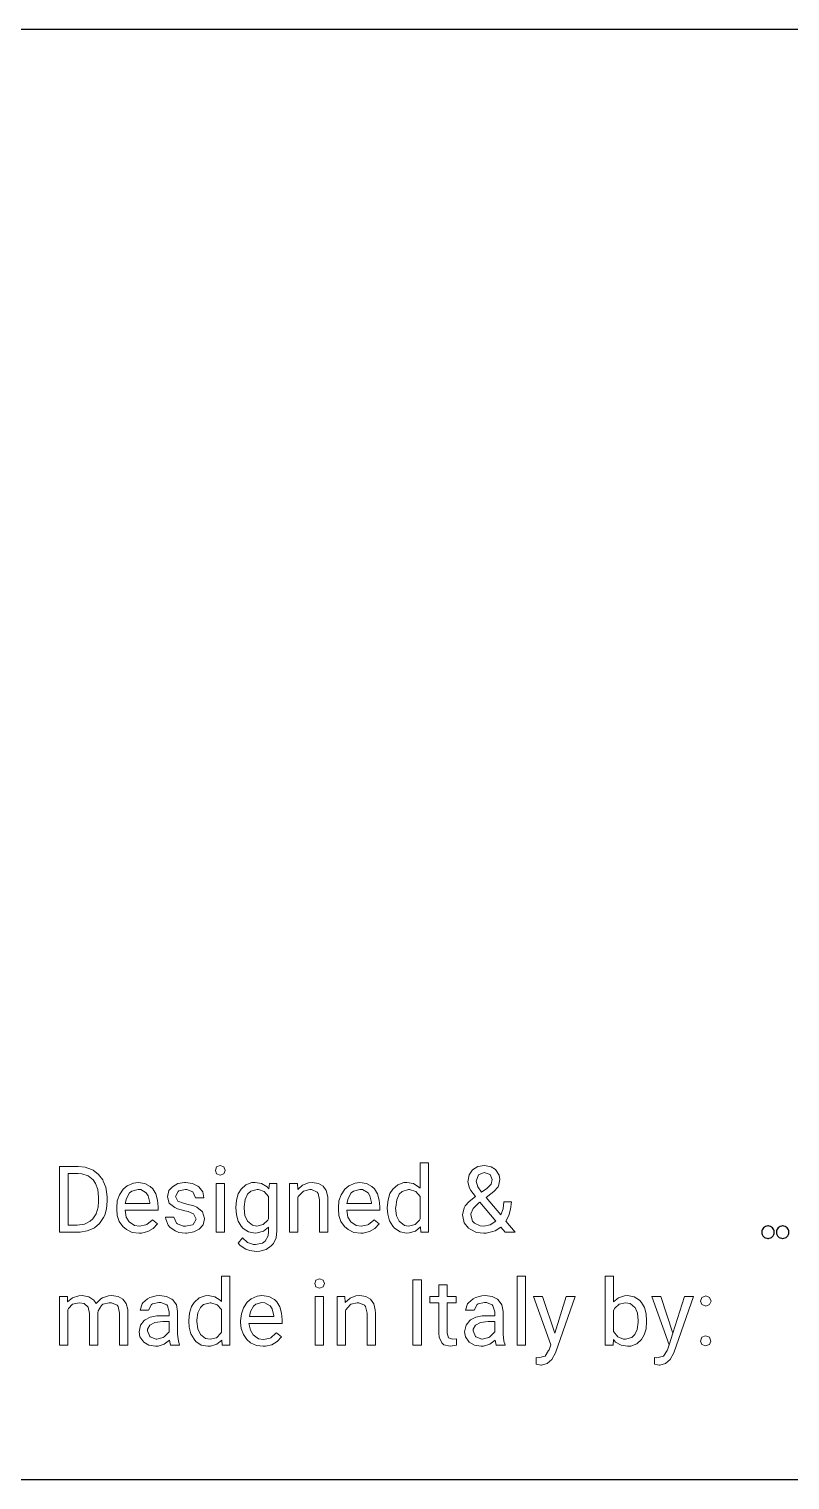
# Model space of a CAD drawing. Header units: millimetres. Extents: x 0 to 498, y 0 to 236.
# Drawn here: x 215.5 to 251.7, y 81.6 to 150.6 of the extents above; entities that cross this region are included whole.
import ezdxf

# ---------------------------------------------------------------- set-up
doc = ezdxf.new("R2010")
doc.units = ezdxf.units.MM
doc.layers.add('INCISIONE', color=3, linetype='Continuous')
doc.layers.add('TAGLIO', color=1, linetype='Continuous')

msp = doc.modelspace()

# ---------------------------------------------------------------- linework, layer by layer
at = {"color": 3, "lineweight": 0}
msp.add_line((245.679, 87.535), (245.679, 87.535), dxfattribs=at)
for points in [[(233.876, 93.478), (234.116, 93.681), (234.135, 93.432), (234.504, 93.432), (234.504, 96.726), (234.107, 96.726), (234.107, 95.517), (234.042, 95.573), (233.784, 95.739), (233.461, 95.794), (233.332, 95.785), (233.036, 95.683), (232.797, 95.471), (232.667, 95.268), (232.575, 94.964), (232.538, 94.604), (232.538, 94.576), (232.566, 94.29), (232.649, 93.976), (232.797, 93.718), (232.889, 93.616), (233.147, 93.441), (233.452, 93.386), (233.572, 93.395)], [(216.943, 93.432), (217.81, 93.432), (217.93, 93.432), (218.253, 93.487), (218.548, 93.607), (218.604, 93.644), (218.844, 93.847), (219.038, 94.124), (219.093, 94.244), (219.176, 94.548), (219.204, 94.899), (219.204, 95.093), (219.194, 95.24), (219.148, 95.563), (219.028, 95.859), (219.001, 95.914), (218.807, 96.172), (218.548, 96.375), (218.465, 96.412), (218.161, 96.514), (217.829, 96.551), (216.943, 96.551)], [(218.004, 96.2), (218.309, 96.108), (218.548, 95.914), (218.659, 95.748), (218.761, 95.453), (218.798, 95.093), (218.798, 94.908), (218.779, 94.613), (218.687, 94.308), (218.53, 94.059), (218.401, 93.948), (218.133, 93.81), (217.792, 93.764), (217.358, 93.764), (217.358, 96.219), (217.838, 96.219)], [(224.417, 96.532), (224.362, 96.366), (224.417, 96.2), (224.593, 96.145), (224.768, 96.2), (224.833, 96.366), (224.768, 96.532), (224.593, 96.597)], [(238.315, 94.216), (238.407, 94.521), (238.444, 94.871), (238.084, 94.871), (238.047, 94.548), (237.937, 94.253), (237.244, 95.084), (237.466, 95.25), (237.604, 95.36), (237.807, 95.591), (237.826, 95.619), (237.9, 95.932), (237.863, 96.145), (237.687, 96.412), (237.484, 96.532), (237.161, 96.597), (236.848, 96.551), (236.589, 96.394), (236.432, 96.163), (236.377, 95.831), (236.451, 95.526), (236.506, 95.416), (236.728, 95.12), (236.432, 94.89), (236.248, 94.677), (236.192, 94.585), (236.119, 94.262), (236.128, 94.179), (236.202, 93.875), (236.395, 93.625), (236.506, 93.552), (236.783, 93.422), (237.134, 93.386), (237.244, 93.386), (237.567, 93.459), (237.669, 93.496), (237.937, 93.672), (238.149, 93.432), (238.619, 93.432), (238.176, 93.958)], [(236.848, 95.591), (236.774, 95.849), (236.774, 95.849), (236.875, 96.154), (237.152, 96.265), (237.429, 96.172), (237.53, 95.932), (237.475, 95.711), (237.281, 95.508), (237.023, 95.333)], [(220.514, 93.745), (220.265, 93.921), (220.117, 94.151), (220.062, 94.474), (221.631, 94.474), (221.631, 94.641), (221.612, 94.954), (221.529, 95.259), (221.381, 95.499), (221.262, 95.61), (221.003, 95.748), (220.68, 95.794), (220.459, 95.766), (220.163, 95.637), (219.979, 95.48), (219.794, 95.213), (219.693, 94.927), (219.665, 94.594), (219.665, 94.521), (219.693, 94.225), (219.785, 93.939), (219.96, 93.699), (220.126, 93.552), (220.403, 93.422), (220.726, 93.386), (220.846, 93.386), (221.151, 93.459), (221.4, 93.607), (221.603, 93.829), (221.363, 94.022), (221.345, 94.004), (221.105, 93.792), (221.058, 93.773), (220.745, 93.709)], [(220.126, 95.037), (220.274, 95.296), (220.385, 95.379), (220.68, 95.462), (220.819, 95.453), (221.068, 95.305), (221.16, 95.157), (221.234, 94.834), (221.234, 94.797), (220.071, 94.797)], [(222.12, 93.764), (222.194, 93.672), (222.452, 93.487), (222.618, 93.422), (222.941, 93.386), (223.006, 93.386), (223.329, 93.441), (223.587, 93.57), (223.772, 93.773), (223.836, 94.068), (223.836, 94.087), (223.753, 94.391), (223.735, 94.419), (223.476, 94.613), (223.329, 94.677), (222.996, 94.77), (222.849, 94.807), (222.581, 94.908), (222.47, 95.13), (222.59, 95.37), (222.627, 95.397), (222.932, 95.462), (222.996, 95.462), (223.282, 95.351), (223.292, 95.342), (223.421, 95.065), (223.818, 95.065), (223.762, 95.342), (223.578, 95.591), (223.532, 95.619), (223.264, 95.748), (222.932, 95.794), (222.895, 95.794), (222.581, 95.739), (222.313, 95.591), (222.147, 95.406), (222.074, 95.111), (222.157, 94.816), (222.175, 94.797), (222.424, 94.604), (222.563, 94.539), (222.904, 94.447), (223.061, 94.41), (223.319, 94.299), (223.439, 94.041), (223.31, 93.801), (223.264, 93.773), (222.941, 93.709), (222.83, 93.718), (222.553, 93.829), (222.507, 93.865), (222.387, 94.142), (221.991, 94.142), (222, 94.05)], [(224.39, 95.748), (224.39, 93.432), (224.787, 93.432), (224.787, 95.748)], [(226.171, 92.841), (225.894, 92.943), (225.654, 93.155), (225.442, 92.915), (225.543, 92.795), (225.811, 92.62), (225.995, 92.555), (226.3, 92.509), (226.475, 92.527), (226.78, 92.61), (227.02, 92.777), (227.121, 92.887), (227.25, 93.155), (227.287, 93.487), (227.287, 95.748), (226.928, 95.748), (226.909, 95.49), (226.817, 95.591), (226.558, 95.739), (226.245, 95.794), (226.097, 95.785), (225.811, 95.683), (225.58, 95.471), (225.451, 95.25), (225.359, 94.954), (225.331, 94.604), (225.359, 94.253), (225.442, 93.958), (225.58, 93.709), (225.682, 93.598), (225.931, 93.441), (226.245, 93.386), (226.355, 93.395), (226.651, 93.478), (226.891, 93.662), (226.891, 93.459), (226.872, 93.256), (226.734, 92.998), (226.595, 92.906), (226.272, 92.841)], [(226.125, 93.764), (225.885, 93.948), (225.885, 93.958), (225.765, 94.216), (225.728, 94.567), (225.728, 94.641), (225.774, 94.982), (225.894, 95.231), (226.051, 95.379), (226.346, 95.453), (226.411, 95.453), (226.688, 95.36), (226.891, 95.12), (226.891, 94.059), (226.854, 93.995), (226.632, 93.792), (226.337, 93.718)], [(228.275, 95.462), (228.266, 95.748), (227.887, 95.748), (227.887, 93.432), (228.284, 93.432), (228.284, 95.084), (228.302, 95.12), (228.515, 95.351), (228.552, 95.379), (228.847, 95.453), (228.93, 95.453), (229.207, 95.333), (229.244, 95.277), (229.318, 94.964), (229.318, 93.432), (229.714, 93.432), (229.714, 94.964), (229.705, 95.111), (229.631, 95.406), (229.493, 95.619), (229.271, 95.748), (228.967, 95.794), (228.792, 95.776), (228.505, 95.665)], [(231.062, 93.745), (230.812, 93.921), (230.665, 94.151), (230.609, 94.474), (232.178, 94.474), (232.178, 94.641), (232.16, 94.954), (232.077, 95.259), (231.929, 95.499), (231.809, 95.61), (231.551, 95.748), (231.228, 95.794), (231.006, 95.766), (230.711, 95.637), (230.526, 95.48), (230.342, 95.213), (230.24, 94.927), (230.213, 94.594), (230.213, 94.521), (230.24, 94.225), (230.333, 93.939), (230.508, 93.699), (230.674, 93.552), (230.951, 93.422), (231.274, 93.386), (231.394, 93.386), (231.698, 93.459), (231.948, 93.607), (232.151, 93.829), (231.911, 94.022), (231.892, 94.004), (231.652, 93.792), (231.606, 93.773), (231.292, 93.709)], [(230.674, 95.037), (230.822, 95.296), (230.932, 95.379), (231.228, 95.462), (231.366, 95.453), (231.625, 95.305), (231.708, 95.157), (231.781, 94.834), (231.781, 94.797), (230.619, 94.797)], [(233.35, 93.755), (233.101, 93.948), (232.981, 94.207), (232.935, 94.567), (232.944, 94.622), (232.99, 94.973), (233.101, 95.231), (233.249, 95.37), (233.553, 95.453), (233.599, 95.453), (233.895, 95.36), (234.107, 95.13), (234.107, 94.059), (234.079, 94.004), (233.858, 93.792), (233.553, 93.718)], [(236.958, 93.727), (236.682, 93.865), (236.598, 93.958), (236.515, 94.262), (236.515, 94.299), (236.617, 94.558), (236.875, 94.807), (236.949, 94.862), (237.706, 93.948), (237.438, 93.773), (237.134, 93.709)], [(224.427, 88.098), (224.667, 88.301), (224.685, 88.052), (225.045, 88.052), (225.045, 91.346), (224.648, 91.346), (224.648, 90.137), (224.593, 90.193), (224.334, 90.359), (224.011, 90.414), (223.873, 90.405), (223.587, 90.303), (223.347, 90.091), (223.218, 89.888), (223.126, 89.584), (223.089, 89.224), (223.089, 89.196), (223.116, 88.91), (223.199, 88.596), (223.347, 88.338), (223.43, 88.236), (223.688, 88.061), (224.002, 88.006), (224.122, 88.015)], [(229.142, 91.152), (229.087, 90.986), (229.142, 90.829), (229.318, 90.765), (229.493, 90.829), (229.548, 90.986), (229.493, 91.152), (229.318, 91.217)], [(234.162, 88.052), (234.162, 88.052), (234.162, 91.171), (233.747, 91.171), (233.747, 88.052)], [(239.108, 88.052), (239.108, 88.052), (239.108, 91.346), (238.712, 91.346), (238.712, 88.052)], [(242.91, 91.346), (242.91, 88.052), (243.28, 88.052), (243.298, 88.319), (243.4, 88.199), (243.658, 88.052), (243.972, 88.006), (244.119, 88.015), (244.405, 88.116), (244.627, 88.329), (244.756, 88.541), (244.848, 88.836), (244.876, 89.187), (244.876, 89.214), (244.848, 89.547), (244.774, 89.842), (244.636, 90.091), (244.535, 90.202), (244.285, 90.359), (243.972, 90.414), (243.824, 90.405), (243.538, 90.313), (243.307, 90.119), (243.307, 91.346)], [(220.2, 89.602), (220.191, 89.75), (220.117, 90.045), (219.96, 90.248), (219.73, 90.368), (219.425, 90.414), (219.277, 90.405), (218.982, 90.313), (218.908, 90.257), (218.687, 90.036), (218.576, 90.202), (218.345, 90.359), (218.022, 90.414), (217.856, 90.405), (217.561, 90.303), (217.33, 90.11), (217.321, 90.368), (216.943, 90.368), (216.943, 88.052), (217.34, 88.052), (217.34, 89.74), (217.367, 89.805), (217.57, 90.008), (217.875, 90.073), (218.124, 90.036), (218.309, 89.87), (218.373, 89.565), (218.373, 88.052), (218.77, 88.052), (218.77, 89.593), (218.788, 89.685), (218.936, 89.944), (219.001, 89.999), (219.305, 90.073), (219.425, 90.073), (219.693, 89.953), (219.73, 89.897), (219.803, 89.584), (219.803, 88.052), (220.2, 88.052)], [(220.948, 88.199), (221.197, 88.061), (221.511, 88.006), (221.631, 88.015), (221.926, 88.098), (222.175, 88.292), (222.23, 88.052), (222.646, 88.052), (222.646, 88.079), (222.6, 88.246), (222.563, 88.587), (222.563, 89.657), (222.507, 89.971), (222.332, 90.211), (222.295, 90.239), (222.037, 90.368), (221.704, 90.414), (221.538, 90.405), (221.234, 90.322), (221.132, 90.266), (220.902, 90.063), (220.874, 90.017), (220.782, 89.722), (221.178, 89.722), (221.317, 89.99), (221.372, 90.017), (221.677, 90.091), (221.769, 90.091), (222.046, 89.971), (222.074, 89.934), (222.166, 89.639), (222.166, 89.454), (221.778, 89.454), (221.575, 89.445), (221.252, 89.381), (221.012, 89.261), (220.975, 89.233), (220.791, 89.002), (220.736, 88.688), (220.772, 88.449)], [(226.411, 88.366), (226.162, 88.541), (226.023, 88.772), (225.959, 89.095), (227.537, 89.095), (227.537, 89.261), (227.509, 89.574), (227.426, 89.879), (227.278, 90.119), (227.167, 90.23), (226.9, 90.368), (226.577, 90.414), (226.355, 90.386), (226.069, 90.257), (225.876, 90.1), (225.7, 89.833), (225.599, 89.547), (225.562, 89.214), (225.562, 89.141), (225.589, 88.845), (225.691, 88.559), (225.857, 88.319), (226.032, 88.172), (226.309, 88.043), (226.632, 88.006), (226.743, 88.006), (227.047, 88.079), (227.306, 88.227), (227.5, 88.458), (227.26, 88.642), (227.241, 88.624), (227.001, 88.412), (226.964, 88.393), (226.651, 88.329)], [(230.536, 90.082), (230.526, 90.368), (230.148, 90.368), (230.148, 88.052), (230.545, 88.052), (230.545, 89.704), (230.563, 89.74), (230.766, 89.971), (230.803, 89.999), (231.108, 90.073), (231.191, 90.073), (231.458, 89.953), (231.505, 89.897), (231.578, 89.584), (231.578, 88.052), (231.975, 88.052), (231.975, 89.584), (231.966, 89.731), (231.892, 90.027), (231.745, 90.239), (231.523, 90.368), (231.228, 90.414), (231.043, 90.396), (230.766, 90.285)], [(235.39, 90.063), (235.823, 90.063), (235.823, 90.368), (235.39, 90.368), (235.39, 90.931), (234.993, 90.931), (234.993, 90.368), (234.568, 90.368), (234.568, 90.063), (234.993, 90.063), (234.993, 88.624), (235.011, 88.43), (235.131, 88.163), (235.223, 88.079), (235.528, 88.006), (235.833, 88.052), (235.833, 88.366), (235.648, 88.338), (235.445, 88.412), (235.39, 88.624)], [(236.442, 88.199), (236.682, 88.061), (237.004, 88.006), (237.124, 88.015), (237.411, 88.098), (237.669, 88.292), (237.724, 88.052), (238.14, 88.052), (238.14, 88.079), (238.084, 88.246), (238.056, 88.587), (238.056, 89.657), (237.992, 89.971), (237.817, 90.211), (237.789, 90.239), (237.53, 90.368), (237.189, 90.414), (237.032, 90.405), (236.728, 90.322), (236.626, 90.266), (236.395, 90.063), (236.359, 90.017), (236.266, 89.722), (236.672, 89.722), (236.811, 89.99), (236.857, 90.017), (237.171, 90.091), (237.263, 90.091), (237.53, 89.971), (237.567, 89.934), (237.66, 89.639), (237.66, 89.454), (237.272, 89.454), (237.06, 89.445), (236.746, 89.381), (236.497, 89.261), (236.469, 89.233), (236.285, 89.002), (236.22, 88.688), (236.266, 88.449)], [(247.506, 90.322), (247.441, 90.147), (247.506, 89.99), (247.691, 89.916), (247.875, 89.99), (247.94, 90.147), (247.875, 90.322), (247.691, 90.396)], [(223.891, 88.375), (223.652, 88.569), (223.532, 88.827), (223.485, 89.187), (223.485, 89.242), (223.532, 89.593), (223.652, 89.851), (223.799, 89.99), (224.104, 90.073), (224.15, 90.073), (224.445, 89.98), (224.648, 89.75), (224.648, 88.679), (224.62, 88.624), (224.408, 88.412), (224.104, 88.338)], [(226.023, 89.657), (226.18, 89.916), (226.282, 90.008), (226.577, 90.091), (226.715, 90.073), (226.974, 89.925), (227.066, 89.777), (227.14, 89.454), (227.14, 89.418), (225.977, 89.418)], [(229.115, 90.368), (229.115, 88.052), (229.511, 88.052), (229.511, 90.368)], [(240.317, 88.07), (240.234, 87.84), (240.216, 87.803), (240.05, 87.535), (240.041, 87.535), (239.727, 87.461), (239.625, 87.47), (239.625, 87.147), (239.773, 87.12), (239.847, 87.111), (239.874, 87.111), (240.151, 87.184), (240.373, 87.378), (240.539, 87.692), (241.471, 90.368), (241.046, 90.368), (240.502, 88.633), (239.921, 90.368), (239.487, 90.368)], [(244.092, 90.036), (244.322, 89.851), (244.332, 89.842), (244.442, 89.574), (244.479, 89.224), (244.479, 89.15), (244.433, 88.808), (244.322, 88.559), (244.175, 88.421), (243.879, 88.338), (243.769, 88.347), (243.501, 88.458), (243.307, 88.707), (243.307, 89.713), (243.363, 89.814), (243.575, 90.008), (243.87, 90.073)], [(221.538, 88.347), (221.252, 88.458), (221.243, 88.467), (221.132, 88.744), (221.132, 88.818), (221.234, 89.011), (221.483, 89.131), (221.861, 89.178), (222.166, 89.178), (222.166, 88.698), (222.147, 88.67), (221.926, 88.449), (221.88, 88.421), (221.575, 88.347)], [(237.032, 88.347), (236.746, 88.458), (236.728, 88.467), (236.617, 88.744), (236.626, 88.818), (236.728, 89.011), (236.968, 89.131), (237.346, 89.178), (237.66, 89.178), (237.66, 88.698), (237.641, 88.67), (237.42, 88.449), (237.364, 88.421), (237.06, 88.347)], [(247.506, 88.43), (247.441, 88.255), (247.506, 88.089), (247.681, 88.024), (247.875, 88.089), (247.93, 88.255), (247.875, 88.43), (247.681, 88.495)]]:
    msp.add_lwpolyline(points, close=True, dxfattribs=at)
msp.add_lwpolyline([(245.946, 88.07), (246.131, 88.633), (245.559, 90.368), (245.125, 90.368), (245.946, 88.07), (245.863, 87.84), (245.854, 87.803), (245.679, 87.535), (245.365, 87.461), (245.254, 87.47), (245.254, 87.147), (245.402, 87.12), (245.476, 87.111), (245.513, 87.111), (245.78, 87.184), (246.002, 87.378), (246.168, 87.692), (247.1, 90.368), (246.675, 90.368), (246.131, 88.633)], dxfattribs=at)
at = {"layer": 'INCISIONE'}
for points in [[(250.655, 93.725), (250.64, 93.725), (250.595, 93.719), (250.54, 93.701), (250.489, 93.674), (250.445, 93.638), (250.409, 93.594), (250.382, 93.544), (250.365, 93.488), (250.359, 93.444), (250.359, 93.429), (250.359, 93.414), (250.365, 93.369), (250.382, 93.314), (250.409, 93.264), (250.445, 93.22), (250.489, 93.184), (250.54, 93.157), (250.595, 93.139), (250.64, 93.133), (250.655, 93.133), (250.67, 93.133), (250.714, 93.139), (250.77, 93.157), (250.82, 93.184), (250.864, 93.22), (250.9, 93.264), (250.927, 93.314), (250.944, 93.369), (250.95, 93.414), (250.95, 93.429), (250.95, 93.444), (250.944, 93.488), (250.927, 93.544), (250.9, 93.594), (250.864, 93.638), (250.82, 93.674), (250.77, 93.701), (250.714, 93.719), (250.67, 93.725), (250.655, 93.725)], [(251.35, 93.725), (251.335, 93.725), (251.291, 93.719), (251.235, 93.701), (251.185, 93.674), (251.141, 93.638), (251.105, 93.594), (251.078, 93.544), (251.061, 93.488), (251.055, 93.444), (251.055, 93.429), (251.055, 93.414), (251.061, 93.369), (251.078, 93.314), (251.105, 93.264), (251.141, 93.22), (251.185, 93.184), (251.235, 93.157), (251.291, 93.139), (251.335, 93.133), (251.35, 93.133), (251.365, 93.133), (251.41, 93.139), (251.465, 93.157), (251.515, 93.184), (251.559, 93.22), (251.595, 93.264), (251.623, 93.314), (251.64, 93.369), (251.646, 93.414), (251.646, 93.429), (251.646, 93.444), (251.64, 93.488), (251.623, 93.544), (251.595, 93.594), (251.559, 93.638), (251.515, 93.674), (251.465, 93.701), (251.41, 93.719), (251.365, 93.725), (251.35, 93.725)]]:
    msp.add_lwpolyline(points, close=True, dxfattribs=at)
at = {"layer": 'TAGLIO'}
msp.add_lwpolyline([(290, 150.646), (290, 81.646), (0, 81.646), (0, 150.646)], close=True, dxfattribs=at)

doc.saveas('drawing.dxf')
